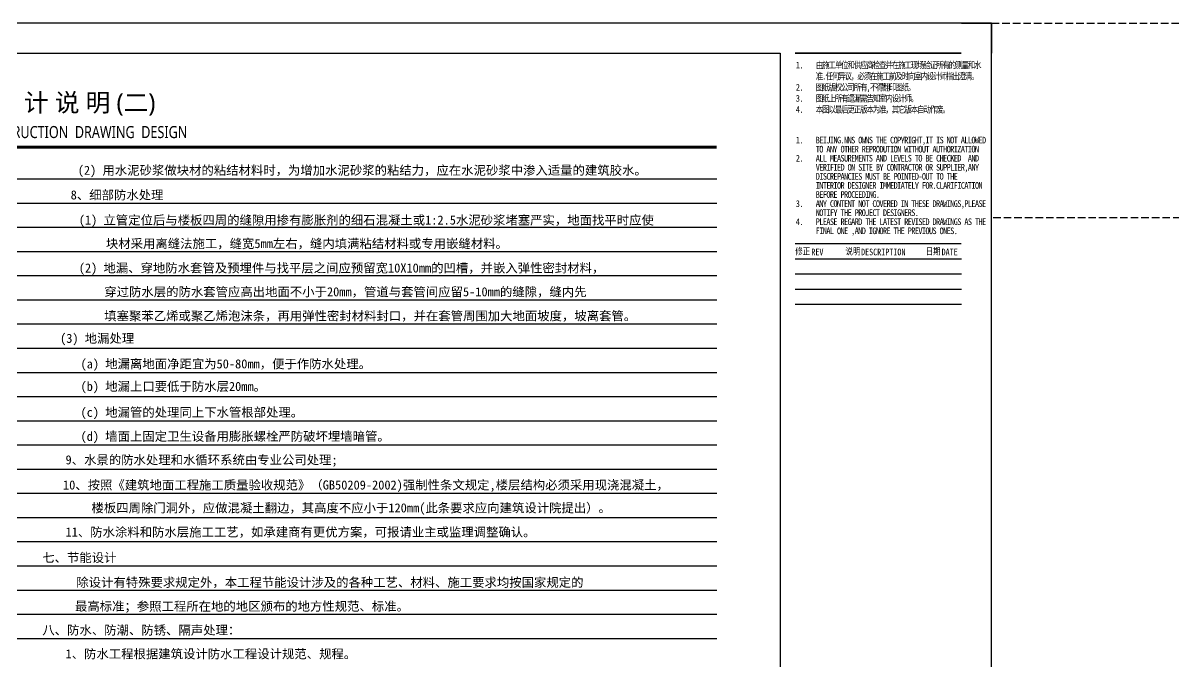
# Paper-space layout '布局' of a CAD drawing. Header units: millimetres. Extents: x -7887 to 894, y 542 to 1297.
# Drawn here: x -5591 to -5210.6, y 751.2 to 962.3 of the extents above; entities that cross this region are included whole.
import ezdxf
from ezdxf.enums import TextEntityAlignment as Align

# ---------------------------------------------------------------- set-up
doc = ezdxf.new("R2010")
doc.units = ezdxf.units.MM
doc.header["$LTSCALE"] = 10
doc.linetypes.add('DASH', pattern=[0.35, 0.25, -0.1])
for name, color, linetype in [('008-顶面文字标注', 3, 'Continuous'), ('AXIS_TEXT', 7, 'Continuous'), ('BJ-材料文字索引', 136, 'DASH'), ('ID_Anno_Dims', 3, 'Continuous'), ('ID_Elev_Pen 8', 8, 'Continuous'), ('NW-01-尺寸标注', 252, 'Continuous'), ('T-TTLB-1', 1, 'Continuous')]:
    doc.layers.add(name, color=color, linetype=linetype)
doc.layers.add('TXT【文字】', color=42, linetype='Continuous', lineweight=0)
doc.styles.add('!PYH.V2008_note', font='')
doc.styles.add('宋体', font='', dxfattribs={"width": 0.8})
doc.styles.add('黑体', font='', dxfattribs={"width": 0.8, "height": 3})
doc.styles.get('!PYH.V2008_note').set_extended_font_data('SimSun')
doc.styles.get('宋体').set_extended_font_data('SimSun')
doc.styles.get('黑体').set_extended_font_data('Microsoft YaHei')

# ---------------------------------------------------------------- blocks, each defined once
blk = doc.blocks.new('wenzige')
at = {"layer": 'Defpoints', "color": 250}
for points in [[(230483.26, 27936.72), (230940.44, 27936.72)], [(230483.26, 27928.72), (230940.44, 27928.72)], [(230483.26, 27920.72), (230940.44, 27920.72)], [(230483.26, 27912.72), (230940.44, 27912.72)], [(230483.26, 27904.72), (230940.44, 27904.72)], [(230483.26, 27896.72), (230940.44, 27896.72)], [(230483.26, 27888.72), (230940.44, 27888.72)], [(230483.26, 27880.72), (230940.44, 27880.72)], [(230483.26, 27872.72), (230940.44, 27872.72)], [(230483.26, 27864.72), (230940.44, 27864.72)], [(230483.26, 27856.72), (230940.44, 27856.72)], [(230483.26, 27848.72), (230940.44, 27848.72)], [(230483.26, 27840.72), (230940.44, 27840.72)], [(230483.26, 27832.72), (230940.44, 27832.72)], [(230483.26, 27824.72), (230940.44, 27824.72)], [(230483.26, 27816.72), (230940.44, 27816.72)], [(230483.26, 27808.72), (230940.44, 27808.72)], [(230483.26, 27800.72), (230940.44, 27800.72)], [(230483.26, 27792.72), (230940.44, 27792.72)], [(230483.26, 27784.72), (230940.44, 27784.72)]]:
    blk.add_lwpolyline(points, dxfattribs=at)
blk = doc.blocks.new('11111')
at = {"color": 1, "const_width": 0.5}
for points in [[(3716.32, 6139.96), (3771.32, 6139.96)], [(3716.32, 6076.96), (3771.32, 6076.96)]]:
    blk.add_lwpolyline(points, dxfattribs=at)
at = {"layer": 'AXIS_TEXT', "color": 8}
for points in [[(3716.32, 6071.96), (3771.32, 6071.96)], [(3716.32, 6066.96), (3771.32, 6066.96)], [(3716.32, 6061.96), (3771.32, 6061.96)], [(3716.32, 6056.96), (3771.32, 6056.96)]]:
    blk.add_lwpolyline(points, dxfattribs=at)
at = {"layer": 'ID_Anno_Dims', "color": 8}
blk.add_lwpolyline([(3771.32, 6149.96), (3781.32, 6149.96), (3781.32, 6139.96)], dxfattribs=at)
at = {"layer": 'T-TTLB-1'}
blk.add_lwpolyline([(3212.32, 6139.96), (3711.32, 6139.96), (3711.32, 5739.96), (3212.32, 5739.96)], close=True, dxfattribs=at)
at = {"layer": 'AXIS_TEXT', "color": 8, "style": '宋体', "width": 0.849286}
for s, p in [('REV', (3721.69, 6073.13)), ('DESCRIPTION', (3738.13, 6073.13)), ('DATE', (3764.77, 6073.13))]:
    blk.add_text(s, height=2.2, dxfattribs=at).set_placement(p)
at = {"layer": 'AXIS_TEXT', "color": 4, "char_height": 2.2, "width": 55, "attachment_point": 1, "style": '宋体'}
for s, insert in [('\\pi-6.6,l6.6,t6.6;{\\T0.8;1.^I由施工单位和供应商检查并在施工现场验证所有的测量和水准.任何异议，必须在施工前及时向室内设计师指出澄清。\\P2.^I图纸版权公司所有,不得翻印图纸。\\P3.^I图纸上所有遗漏需告知室内设计师。\\P4.^I本图以最后更正版本为准，其它版本自动作废。}', (3716.55, 6137.14)), ('{\\fSimSun|b0|i0|c134|p2;修正\\fﾲﾨﾲﾨﾺﾆﾼﾚﾺￚ|b0|i0|c136|p1;    }', (3716.37, 6075.56)), ('{\\fSimSun|b0|i0|c134|p2;说明\\fﾲﾨﾲﾨﾺﾆﾼﾚﾺￚ|b0|i0|c136|p1;    }', (3732.97, 6075.56)), ('{\\fSimSun|b0|i0|c134|p2;日期\\fﾲﾨﾲﾨﾺﾆﾼﾚﾺￚ|b0|i0|c136|p1;    }', (3759.5, 6075.56))]:
    blk.add_mtext(s, dxfattribs=dict(at, insert=insert))
at = {"layer": 'AXIS_TEXT', "color": 8, "insert": (3716.54, 6112.33), "char_height": 2.2, "width": 55, "attachment_point": 1, "line_spacing_factor": 0.818182, "style": '宋体'}
blk.add_mtext('\\pi-6.6,l6.6,t6.6;{\\T0.8;1.^IBEIJING.NNS OWNS THE COPYRIGHT,IT IS NOT ALLOWED TO ANY OTHER REPRODUTION WITHOUT AUTHORIZATION\\P2.^IALL MEASUREMENTS AND LEVELS TO BE CHECKED  AND VERIFIED ON SITE BY CONTRACTOR OR SUPPLIER,ANY DISCREPANCIES MUST BE POINTED-OUT TO THE INTERIOR DESIGNER IMMEDIATELY FOR.CLARIFICATION BEFORE PROCEEDING.\\P3.^IANY CONTENT NOT COVERED IN THESE DRAWINGS,PLEASE NOTIFY THE PROJECT DESIGNERS.\\P4.^IPLEASE REGARD THE LATEST REVISED DRAWINGS AS THE FINAL ONE ,AND IGNORE THE PREVIOUS ONES.}', dxfattribs=at)

psp = doc.layouts.new('布局')

# ---------------------------------------------------------------- linework, layer by layer
at = {"layer": '008-顶面文字标注', "color": 8}
psp.add_lwpolyline([(-5864.605, 542.276), (-5270.605, 542.276), (-5270.605, 962.276), (-5864.605, 962.276)], close=True, dxfattribs=at)
at = {"layer": 'BJ-材料文字索引'}
psp.add_lwpolyline([(-5270.605, 962.276), (-5190.605, 962.276), (-5190.605, 897.808), (-5270.605, 897.808)], close=True, dxfattribs=at)
at = {"layer": 'ID_Elev_Pen 8', "color": 147, "linetype": 'Continuous', "const_width": 1}
psp.add_lwpolyline([(-5818.696, 921.216), (-5361.515, 921.216)], dxfattribs=at)

# ---------------------------------------------------------------- block references
at = {"layer": 'Defpoints'}
psp.add_blockref('wenzige', (-236301.952, -27026.005), dxfattribs=at)
at = {"layer": 'NW-01-尺寸标注', "linetype": 'ByBlock'}
psp.add_blockref('11111', (-9051.926, -5187.687), dxfattribs=at)

# ---------------------------------------------------------------- texts
at = {"color": 77, "style": '!PYH.V2008_note'}
for s, p in [('(2) 用水泥砂浆做块材的粘结材料时，为增加水泥砂浆的粘结力，应在水泥砂浆中渗入适量的建筑胶水。 ', (-5572.897, 912.063, 124.965)), ('8、细部防水处理', (-5575.249, 903.913, 124.965)), ('(1) 立管定位后与楼板四周的缝隙用掺有膨胀剂的细石混凝土或1:2.5水泥砂浆堵塞严实，地面找平时应使', (-5572.566, 895.6, 124.965)), ('块材采用离缝法施工，缝宽5mm左右，缝内填满粘结材料或专用嵌缝材料。  ', (-5563.596, 887.817, 249.931)), ('(2) 地漏、穿地防水套管及预埋件与找平层之间应预留宽10X10mm的凹槽，并嵌入弹性密封材料，', (-5572.566, 879.746, 124.965)), ('    穿过防水层的防水套管应高出地面不小于20mm，管道与套管间应留5-10mm的缝隙，缝内先', (-5572.298, 871.867, 249.931)), ('    填塞聚苯乙烯或聚乙烯泡沫条，再用弹性密封材料封口，并在套管周围加大地面坡度，坡离套管。  ', (-5572.298, 863.901, 249.931)), ('(3) 地漏处理', (-5578.765, 856.472)), ('(a) 地漏离地面净距宜为50-80mm，便于作防水处理。', (-5571.985, 848.029)), ('(b) 地漏上口要低于防水层20mm。', (-5571.985, 840.576, 124.965)), ('(c) 地漏管的处理同上下水管根部处理。', (-5571.985, 832.006, 124.965)), ('(d) 墙面上固定卫生设备用膨胀螺栓严防破坏埋墙暗管。', (-5571.985, 824.058)), ('9、水景的防水处理和水循环系统由专业公司处理;', (-5576.96, 816.277)), ('10、按照《建筑地面工程施工质量验收规范》（GB50209-2002)强制性条文规定,楼层结构必须采用现浇混凝土，', (-5577.8, 807.964)), ('    楼板四周除门洞外，应做混凝土翻边，其高度不应小于120mm(此条要求应向建筑设计院提出）。 ', (-5576.535, 800.388)), ('11、防水涂料和防水层施工工艺，如承建商有更优方案，可报请业主或监理调整确认。', (-5576.96, 792.401)), ('七、节能设计', (-5584.651, 783.938)), ('除设计有特殊要求规定外，本工程节能设计涉及的各种工艺、材料、施工要求均按国家规定的', (-5573.381, 775.759)), ('最高标准；参照工程所在地的地区颁布的地方性规范、标准。', (-5573.835, 767.838)), ('八、防水、防潮、防锈、隔声处理：', (-5584.613, 759.976)), ('1、防水工程根据建筑设计防水工程设计规范、规程。', (-5576.96, 752.097))]:
    psp.add_text(s, height=3, dxfattribs=at).set_placement(p)
at = {"layer": 'TXT【文字】', "style": '黑体'}
psp.add_text('施 工 图 设 计 说 明 (二)', height=6, dxfattribs=at).set_placement((-5589.403, 935.741), align=Align.MIDDLE)
at = {"layer": 'TXT【文字】', "style": '黑体', "width": 0.8}
psp.add_text('DESCRIPTION  OF  CONSTRUCTION  DRAWING  DESIGN', height=4, dxfattribs=at).set_placement((-5590.751, 926.206), align=Align.MIDDLE_CENTER)

doc.saveas('drawing.dxf')
